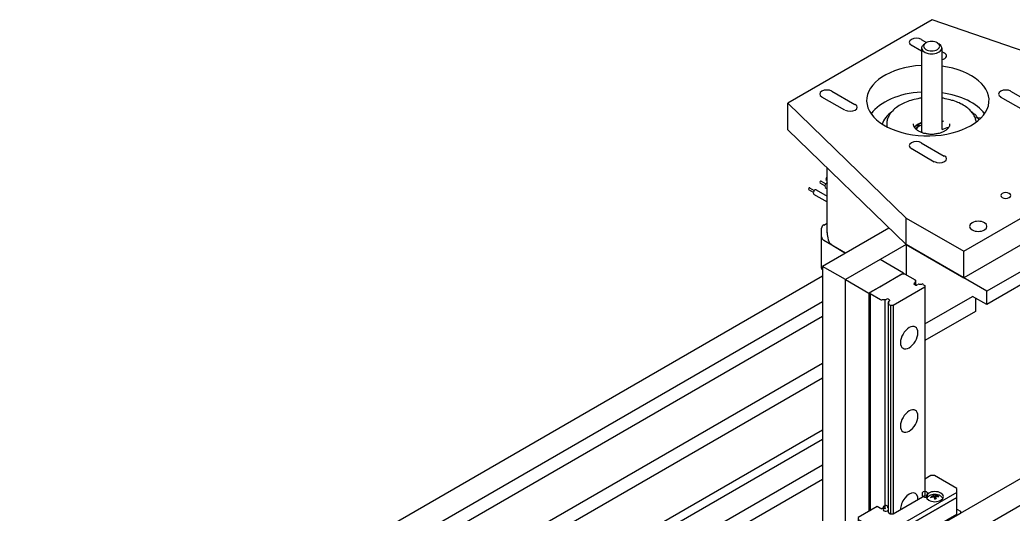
# Model space of a CAD drawing. Extents: x 23 to 317, y -101 to 289.
# Drawn here: x 110.6 to 168.2, y 140.2 to 168.9 of the extents above; entities that cross this region are included whole.
import ezdxf

# ---------------------------------------------------------------- set-up
doc = ezdxf.new("R2010")
doc.units = 0
doc.layers.get('0').update_dxf_attribs({"linetype": 'CONTINUOUS'})

msp = doc.modelspace()

# ---------------------------------------------------------------- linework, layer by layer
at = {"color": 7}
for points in [[(178.353326, 162.981859), (175.006314, 164.918023), (163.479386, 168.880404), (155.119361, 164.047499)], [(162.849007, 167.739719), (163.164197, 167.55961)], [(162.864016, 167.064313), (162.263655, 167.40952)], [(163.11917, 167.544601), (163.089151, 167.529592), (163.059133, 167.499574), (163.029115, 167.484565), (162.999097, 167.454547), (162.969079, 167.424529), (162.95407, 167.40952), (162.939061, 167.379502), (162.924052, 167.364493), (162.909043, 167.349484), (162.879025, 167.319466), (162.864016, 167.304457)], [(162.864016, 167.244421), (162.864016, 162.366489)], [(163.779566, 167.544601), (163.869621, 167.484565)], [(164.03472, 167.244421), (164.03472, 162.516579)], [(164.03472, 167.049304), (164.18481, 166.974259)], [(157.670895, 164.752923), (159.006698, 163.972454)], [(168.027119, 164.752923), (169.317895, 164.017481)], [(158.421346, 163.642256), (157.085543, 164.407716)], [(162.864016, 164.34768), (162.758953, 164.332671), (162.65389, 164.302653), (162.548827, 164.287644), (162.443764, 164.257626), (162.353709, 164.242617), (162.248646, 164.212599), (162.158592, 164.182581), (162.068538, 164.152563), (161.978484, 164.107536), (161.88843, 164.077517), (161.798376, 164.03249), (161.723331, 164.002472), (161.648285, 163.957445), (161.57324, 163.912418), (161.498195, 163.867391), (161.42315, 163.807355), (161.363114, 163.762328), (161.303078, 163.717301), (161.243042, 163.657265), (161.183006, 163.597229), (161.12297, 163.537193), (161.077943, 163.492166), (161.032916, 163.43213), (161.002898, 163.372094), (160.97288, 163.297048), (160.927852, 163.237012), (160.912843, 163.176976), (160.882825, 163.11694), (160.867816, 163.041895), (160.852807, 162.981859), (160.852807, 162.921823), (160.852807, 162.876796), (160.852807, 162.846778)], [(166.045929, 162.951841), (166.03092, 163.011877), (166.015911, 163.071913), (166.000902, 163.131949), (165.985892, 163.191985), (165.955874, 163.252021), (165.925856, 163.312057), (165.895838, 163.372094), (165.850811, 163.43213), (165.805784, 163.492166), (165.760757, 163.552202), (165.71573, 163.597229), (165.670703, 163.657265), (165.610667, 163.702292), (165.550631, 163.762328), (165.490595, 163.807355), (165.41555, 163.852382), (165.355514, 163.897409), (165.280469, 163.942436), (165.205423, 163.987463), (165.130378, 164.017481), (165.055333, 164.062508), (164.965279, 164.092527), (164.890234, 164.122545), (164.80018, 164.167572), (164.710126, 164.19759), (164.620072, 164.212599), (164.530017, 164.242617), (164.424954, 164.272635), (164.3349, 164.287644), (164.244846, 164.302653), (164.139783, 164.332671), (164.03472, 164.34768)], [(168.77757, 163.642256), (167.441768, 164.407716)], [(155.119361, 162.50157), (155.119361, 164.047499), (161.978484, 157.383494)], [(165.310487, 155.46234), (178.353326, 162.981859), (178.353326, 161.450939), (165.310487, 153.91641), (165.310487, 155.46234)], [(166.301082, 163.176976), (165.985892, 163.191985)], [(155.119361, 162.50157), (161.978484, 155.852574), (165.310487, 153.91641)], [(160.852807, 162.846778), (160.852807, 162.681679)], [(162.383727, 162.846778), (162.383727, 162.81676), (162.383727, 162.801751), (162.398737, 162.771733), (162.398737, 162.741715), (162.413746, 162.711697), (162.428755, 162.696688), (162.443764, 162.66667), (162.458773, 162.636651), (162.473782, 162.621642), (162.5038, 162.591624), (162.518809, 162.561606), (162.548827, 162.546597), (162.578845, 162.516579), (162.608863, 162.486561), (162.65389, 162.471552), (162.683908, 162.441534), (162.713926, 162.426525), (162.758953, 162.411516), (162.80398, 162.381498), (162.849007, 162.366489), (162.894034, 162.35148), (162.939061, 162.336471), (162.984088, 162.321462), (163.029115, 162.306453), (163.089151, 162.306453), (163.134179, 162.291444), (163.179206, 162.291444), (163.239242, 162.276435), (163.284269, 162.276435), (163.344305, 162.261426), (163.389332, 162.261426), (163.449368, 162.261426), (163.509404, 162.261426), (163.554431, 162.261426), (163.614467, 162.276435), (163.659494, 162.276435), (163.71953, 162.291444), (163.764557, 162.291444), (163.824593, 162.306453), (163.869621, 162.306453), (163.914648, 162.321462), (163.959675, 162.336471), (164.004702, 162.35148), (164.049729, 162.366489), (164.094756, 162.381498), (164.139783, 162.411516), (164.18481, 162.426525), (164.214828, 162.441534), (164.244846, 162.471552), (164.289873, 162.486561), (164.319891, 162.516579), (164.349909, 162.546597), (164.379927, 162.561606), (164.394936, 162.591624), (164.424954, 162.621642), (164.439963, 162.636651), (164.454972, 162.66667), (164.469981, 162.696688), (164.48499, 162.711697), (164.499999, 162.741715), (164.499999, 162.771733), (164.515008, 162.801751), (164.515008, 162.81676), (164.515008, 162.846778)], [(162.743944, 162.741715), (162.728935, 162.756724), (162.713926, 162.756724), (162.698917, 162.756724), (162.668899, 162.756724), (162.638881, 162.756724), (162.608863, 162.756724), (162.578845, 162.741715), (162.548827, 162.741715), (162.518809, 162.726706)], [(162.518809, 162.576615), (162.533818, 162.606633), (162.563836, 162.621642), (162.578845, 162.651661), (162.608863, 162.66667), (162.638881, 162.681679), (162.65389, 162.696688), (162.683908, 162.696688), (162.713926, 162.711697)], [(162.533818, 162.561606), (162.548827, 162.576615), (162.563836, 162.591624), (162.563836, 162.606633), (162.578845, 162.621642), (162.593854, 162.636651), (162.623872, 162.636651), (162.638881, 162.651661), (162.65389, 162.651661)], [(163.599458, 160.640452), (162.263655, 161.420921)], [(162.849007, 161.751119), (164.18481, 160.985659)], [(157.400733, 156.542989), (157.400733, 160.295244)], [(157.040516, 159.529784), (157.310678, 159.379694)], [(157.325687, 159.619838), (157.400733, 159.574811)], [(157.385724, 159.724901), (157.400733, 159.709892)], [(156.320083, 159.049495), (156.590245, 158.884396)], [(156.380119, 159.13955), (156.650282, 158.989459)], [(156.755345, 159.019477), (157.400733, 158.659261)], [(156.98048, 159.424721), (157.250642, 159.274631)], [(157.28066, 159.169568), (157.400733, 159.094523)], [(156.605254, 158.779333), (157.400733, 158.329062)], [(161.978484, 155.852574), (161.978484, 157.383494), (165.310487, 155.46234)], [(157.070534, 154.546789), (157.070534, 156.287836), (157.070534, 156.798142)], [(160.97288, 156.813151), (157.13057, 154.591816), (157.13057, 115.988615)], [(157.205615, 156.978251), (157.400733, 157.098323)], [(158.466373, 155.357276), (157.205615, 156.092718)], [(157.715922, 155.792538), (158.466373, 155.357276)], [(161.978484, 155.852574), (158.466373, 153.826356)], [(166.646289, 152.370481), (166.646289, 153.15095), (161.978484, 155.852574), (161.978484, 154.111528)], [(161.813385, 154.201582), (160.462573, 154.982051), (158.466373, 153.826356), (159.802176, 153.045887), (161.813385, 154.201582), (161.813385, 154.156555)], [(169.993301, 154.306645), (169.993301, 155.072105), (166.646289, 153.15095)], [(157.13057, 154.38169), (157.115561, 154.396699), (157.100552, 154.411708), (157.085543, 154.441726), (157.085543, 154.456735), (157.070534, 154.486753), (157.070534, 154.501762), (157.070534, 154.53178), (157.070534, 154.546789)], [(157.13057, 115.988615), (158.466373, 115.223155), (158.466373, 153.826356), (157.13057, 154.591816)], [(77.567751, 108.09387), (157.13057, 154.036483)], [(159.802176, 114.442685), (158.466373, 115.223155), (158.466373, 153.826356)], [(160.537618, 153.46614), (161.723331, 154.156555), (161.88843, 154.156555), (162.488791, 153.811347)], [(162.518809, 153.781329), (162.518809, 153.511167)], [(169.993301, 154.306645), (166.646289, 152.370481), (165.820793, 152.85077)], [(160.492591, 152.655653), (159.89223, 153.00086), (159.89223, 153.090914), (160.402537, 153.391095)], [(160.537618, 153.46614), (160.537618, 153.451131)], [(162.939061, 153.541185), (163.059133, 153.481149), (163.059133, 153.391095), (161.228033, 152.325454), (161.062934, 152.325454), (160.942861, 152.38549)], [(162.488791, 153.631239), (162.428755, 153.601221)], [(162.428755, 153.556194), (162.5038, 153.511167)], [(162.5038, 153.661257), (162.5038, 153.511167)], [(162.593854, 153.511167), (162.65389, 153.541185)], [(163.059133, 153.391095), (163.059133, 141.293824)], [(159.802176, 153.045887), (159.802176, 140.378274)], [(159.89223, 153.00086), (159.89223, 140.423301)], [(160.747744, 152.655653), (160.747744, 140.558382)], [(160.852807, 152.685671), (160.792771, 152.655653)], [(161.017907, 152.640644), (160.942861, 152.685671)], [(160.957871, 152.550589), (161.017907, 152.595617)], [(163.059133, 151.259814), (165.820793, 152.85077)], [(165.985892, 152.760716), (165.985892, 151.980247), (163.059133, 150.299236)], [(78.858526, 107.358428), (157.13057, 152.550589)], [(160.927852, 152.415508), (160.927852, 140.318237)], [(160.942861, 152.53558), (160.942861, 152.445526)], [(161.062934, 152.325454), (161.062934, 140.228183)], [(161.228033, 152.325454), (161.228033, 140.228183)], [(79.593968, 106.938175), (157.13057, 151.710084)], [(81.950385, 105.572354), (157.13057, 148.978442)], [(82.685827, 105.152102), (157.13057, 148.137937)], [(102.287608, 113.45209), (157.13057, 145.121124)], [(102.782906, 113.196937), (157.13057, 144.580799)], [(172.409753, 144.475736), (160.822789, 137.781713), (160.822789, 125.86455), (162.158592, 125.09909), (165.820793, 123.358044)], [(104.073681, 112.461495), (157.13057, 143.094906)], [(172.409753, 142.929807), (162.158592, 137.001244), (162.158592, 125.09909)], [(104.809123, 112.041242), (157.13057, 142.254401)], [(164.920252, 141.473932), (164.920252, 141.714076), (163.614467, 142.464527), (163.404341, 142.464527), (163.059133, 142.254401)], [(160.897834, 138.877371), (164.920252, 141.188761), (164.920252, 141.473932), (160.897834, 139.162543)], [(160.897834, 137.901785), (164.920252, 140.228183), (164.920252, 141.188761), (160.897834, 138.877371)], [(163.059133, 141.383878), (163.059133, 141.293824), (161.228033, 140.228183), (161.047925, 140.228183), (160.942861, 140.303228)], [(163.584449, 141.263806), (163.584449, 141.218779)], [(163.629476, 141.35386), (163.629476, 141.158743), (163.614467, 141.158743)], [(163.629476, 141.158743), (163.644485, 141.083698)], [(163.659494, 141.278815), (163.659494, 141.098707)], [(163.674503, 141.233788), (163.674503, 141.098707)], [(163.839603, 141.218779), (163.839603, 141.263806)], [(160.492591, 140.558382), (160.297474, 140.663445), (159.201815, 140.033066), (159.201815, 139.912994), (159.201815, 139.627822), (160.5076, 138.877371), (160.5076, 139.162543), (159.201815, 139.912994)], [(164.920252, 140.513355), (165.130378, 140.393283), (165.130378, 140.27321), (164.049729, 139.642832), (163.914648, 139.642832), (163.914648, 139.567786)]]:
    msp.add_lwpolyline(points, dxfattribs=at)
for points in [[(163.224233, 141.383878), (163.209224, 141.458923), (163.164197, 141.518959), (163.089151, 141.548977), (163.029115, 141.548977), (162.95407, 141.518959), (162.909043, 141.458923), (162.894034, 141.383878), (162.909043, 141.308833), (162.95407, 141.248797), (163.029115, 141.218779), (163.089151, 141.218779), (163.164197, 141.248797), (163.209224, 141.308833), (163.224233, 141.383878), (163.224233, 141.383878)], [(160.957871, 140.558382), (160.942861, 140.633427), (160.897834, 140.693463), (160.822789, 140.723481), (160.762753, 140.723481), (160.687708, 140.693463), (160.642681, 140.633427), (160.627672, 140.558382), (160.642681, 140.483337), (160.687708, 140.423301), (160.762753, 140.393283), (160.822789, 140.393283), (160.897834, 140.423301), (160.942861, 140.483337), (160.957871, 140.558382), (160.957871, 140.558382)]]:
    msp.add_lwpolyline(points, close=True, dxfattribs=at)
for points in [[(162.279485, 167.746623), (162.118299, 167.655773), (162.118299, 167.508475), (162.279485, 167.417625)], [(162.863195, 167.746623), (162.70201, 167.837487), (162.440672, 167.837487), (162.279485, 167.746623)], [(163.791174, 167.553322), (163.606553, 167.661777), (163.307192, 167.661777), (163.122571, 167.553322)], [(162.869974, 167.299683), (162.830548, 167.14247), (162.988749, 166.990851), (163.250026, 166.935443)], [(163.122571, 167.553322), (162.937933, 167.444881), (162.937933, 167.269096), (163.122571, 167.160656)], [(163.122571, 167.160656), (163.307192, 167.0522), (163.606553, 167.0522), (163.791174, 167.160656)], [(163.250026, 166.935443), (163.511303, 166.880036), (163.805054, 166.935811), (163.955712, 167.069435)], [(163.791174, 167.160656), (163.975812, 167.269096), (163.975812, 167.444881), (163.791174, 167.553322)], [(163.955712, 167.069435), (164.10637, 167.203059), (164.073224, 167.378423), (163.876085, 167.490717)], [(164.051323, 166.58367), (164.182949, 166.611328), (164.280581, 166.67482), (164.310452, 166.752186)], [(164.310452, 166.752186), (164.340323, 166.829552), (164.298331, 166.91017), (164.199, 166.966156)], [(162.862482, 166.24271), (161.027389, 166.131929), (159.645337, 165.228169), (159.682837, 164.163456)], [(166.742851, 163.904094), (167.013934, 164.957471), (165.841565, 165.955072), (164.045616, 166.199246)], [(157.086364, 164.744819), (156.925178, 164.653969), (156.925178, 164.50667), (157.086364, 164.415821)], [(157.670074, 164.744819), (157.508889, 164.835683), (157.24755, 164.835683), (157.086364, 164.744819)], [(162.862478, 164.69679), (161.55983, 164.618157), (160.438066, 164.131865), (159.944161, 163.431739)], [(167.457598, 164.744819), (167.296411, 164.653969), (167.296411, 164.50667), (167.457598, 164.415821)], [(168.041307, 164.744819), (167.880122, 164.835683), (167.618784, 164.835683), (167.457598, 164.744819)], [(159.682837, 164.163456), (159.720337, 163.098743), (161.164881, 162.228146), (163.006259, 162.1605)], [(166.519316, 163.431734), (166.085967, 164.046032), (165.164174, 164.50124), (164.045616, 164.653317)], [(158.437174, 163.650358), (158.598362, 163.559507), (158.8597, 163.559507), (159.020888, 163.650358)], [(159.020888, 163.650358), (159.182076, 163.74121), (159.182076, 163.888509), (159.020888, 163.979361)], [(161.138888, 163.550491), (160.860752, 163.340349), (160.671922, 163.095342), (160.587599, 162.835206)], [(163.006259, 162.1605), (164.847637, 162.092854), (166.471768, 162.850717), (166.742851, 163.904094)], [(166.210534, 163.084689), (166.108572, 163.252244), (165.961539, 163.409443), (165.774859, 163.550488)], [(164.135051, 163.008399), (164.105477, 162.999934), (164.076123, 162.991214), (164.046999, 162.982242)], [(162.868999, 162.939458), (162.686766, 162.869501), (162.546834, 162.768776), (162.468549, 162.651165)], [(162.86468, 162.77823), (162.725488, 162.718091), (162.616741, 162.637838), (162.549592, 162.545701)], [(162.57505, 162.741549), (162.567542, 162.741328), (162.560043, 162.740885), (162.552562, 162.740222)], [(162.868881, 162.882132), (162.775442, 162.859004), (162.686334, 162.830423), (162.602942, 162.796835)], [(162.780285, 162.740255), (162.774863, 162.743013), (162.769382, 162.745655), (162.763847, 162.748179)], [(162.909302, 162.404968), (162.897322, 162.395261), (162.885499, 162.385489), (162.873834, 162.375654)], [(164.437724, 162.644183), (164.298362, 162.604301), (164.165449, 162.557345), (164.040563, 162.503873)], [(162.863195, 161.758023), (162.70201, 161.848888), (162.440672, 161.848888), (162.279485, 161.758023)], [(162.279485, 161.758023), (162.118299, 161.667174), (162.118299, 161.519875), (162.279485, 161.429026)], [(163.615286, 160.663563), (163.776474, 160.572712), (164.037812, 160.572712), (164.199, 160.663563)], [(164.199, 160.663563), (164.360188, 160.754415), (164.360188, 160.901714), (164.199, 160.992566)], [(156.985507, 159.511022), (156.971001, 159.485896), (156.973791, 159.457128), (156.991738, 159.446767)], [(157.044267, 159.537756), (157.02632, 159.548117), (157.000012, 159.536148), (156.985507, 159.511022)], [(157.330714, 159.706139), (157.316209, 159.681013), (157.318999, 159.652245), (157.336946, 159.641884)], [(157.389474, 159.732873), (157.371527, 159.743234), (157.345219, 159.731265), (157.330714, 159.706139)], [(156.32511, 159.120787), (156.310604, 159.095661), (156.313394, 159.066894), (156.331341, 159.056533)], [(156.38387, 159.147522), (156.365923, 159.157882), (156.339615, 159.145913), (156.32511, 159.120787)], [(156.616313, 158.948182), (156.576941, 158.879983), (156.577032, 158.806219), (156.616516, 158.783425)], [(156.759093, 159.030395), (156.719609, 159.053189), (156.655684, 159.016381), (156.616313, 158.948182)], [(157.282798, 159.321472), (157.252248, 159.257464), (157.256146, 159.194313), (157.291921, 159.173659)], [(157.412916, 159.427159), (157.368941, 159.430633), (157.313349, 159.385479), (157.282798, 159.321472)], [(167.542492, 158.818837), (167.42821, 158.751431), (167.42821, 158.642136), (167.542492, 158.57473)], [(167.956413, 158.818837), (167.842115, 158.886242), (167.65679, 158.886242), (167.542492, 158.818837)], [(167.542492, 158.57473), (167.65679, 158.507325), (167.842115, 158.507325), (167.956413, 158.57473)], [(167.956413, 158.57473), (168.070695, 158.642136), (168.070695, 158.751431), (167.956413, 158.818837)], [(166.514037, 157.117669), (166.317674, 157.231948), (165.999318, 157.231948), (165.802955, 157.117669)], [(157.209016, 157.00198), (157.12034, 156.949914), (157.070534, 156.879281), (157.070534, 156.805647)], [(165.802955, 157.117669), (165.606607, 157.003376), (165.606607, 156.818044), (165.802955, 156.703751)], [(165.802955, 156.703751), (165.999318, 156.589472), (166.317674, 156.589472), (166.514037, 156.703751)], [(166.514037, 156.703751), (166.710385, 156.818044), (166.710385, 157.003376), (166.514037, 157.117669)], [(157.070534, 156.29534), (157.070534, 156.221706), (157.12034, 156.151073), (157.209016, 156.099007)], [(157.400733, 156.550494), (157.400733, 156.410158), (157.415424, 156.269951), (157.444727, 156.130636)], [(157.452574, 156.124364), (157.477818, 156.002727), (157.572156, 155.889543), (157.720512, 155.802903)], [(162.525366, 153.774683), (162.501989, 153.743013), (162.497476, 153.707877), (162.512514, 153.674617)], [(162.514729, 153.774335), (162.523445, 153.789196), (162.517905, 153.806373), (162.500965, 153.817012)], [(160.409131, 153.406782), (160.444206, 153.403776), (160.479594, 153.410854), (160.504648, 153.425886)], [(160.504648, 153.425886), (160.529701, 153.440918), (160.541497, 153.46215), (160.536487, 153.483196)], [(162.441045, 153.602827), (162.423536, 153.587923), (162.42488, 153.565932), (162.444141, 153.552175)], [(162.491509, 153.644642), (162.5024, 153.653912), (162.506362, 153.666366), (162.502151, 153.678088)], [(162.519186, 153.507148), (162.538446, 153.49339), (162.569233, 153.492431), (162.590099, 153.504937)], [(162.718064, 153.555261), (162.702042, 153.557862), (162.68524, 153.554959), (162.672654, 153.547415)], [(162.719928, 153.560113), (162.776331, 153.552837), (162.835329, 153.55574), (162.888683, 153.568417)], [(162.954767, 153.559423), (162.939755, 153.570794), (162.916447, 153.574328), (162.896263, 153.568293)], [(160.507981, 152.65163), (160.523049, 152.640869), (160.545753, 152.637672), (160.565422, 152.643555)], [(160.754723, 152.649871), (160.695627, 152.659215), (160.632743, 152.657189), (160.575891, 152.644109)], [(160.757198, 152.656823), (160.773614, 152.653822), (160.791042, 152.656673), (160.804028, 152.664433)], [(160.942484, 152.68969), (160.923224, 152.703447), (160.892437, 152.704407), (160.871571, 152.691901)], [(161.020625, 152.59401), (161.038134, 152.608914), (161.03679, 152.630905), (161.017529, 152.644663)], [(160.936345, 152.437219), (160.958671, 152.467498), (160.963782, 152.500978), (160.950965, 152.532985)], [(160.946936, 152.437496), (160.938699, 152.423448), (160.943169, 152.407238), (160.958252, 152.396477)], [(160.970167, 152.567204), (160.9596, 152.558214), (160.95554, 152.546207), (160.959175, 152.53477)], [(162.150371, 151.039336), (161.871576, 150.878806), (161.645889, 150.487874), (161.646285, 150.166166)], [(162.655891, 150.747496), (162.655495, 151.069205), (162.429166, 151.199866), (162.150371, 151.039336)], [(162.151804, 149.874326), (162.430599, 150.034856), (162.656286, 150.425788), (162.655891, 150.747496)], [(161.646285, 150.166166), (161.64668, 149.844457), (161.873009, 149.713796), (162.151804, 149.874326)], [(162.655891, 145.914592), (162.655495, 146.2363), (162.429166, 146.366961), (162.150371, 146.206431)], [(162.150371, 146.206431), (161.871576, 146.045901), (161.645889, 145.654969), (161.646285, 145.333261)], [(162.151804, 145.041421), (162.430599, 145.201952), (162.656286, 145.592883), (162.655891, 145.914592)], [(161.646285, 145.333261), (161.64668, 145.011552), (161.873009, 144.880891), (162.151804, 145.041421)], [(161.890814, 141.156054), (161.731118, 140.953397), (161.637365, 140.696019), (161.646953, 140.486589)], [(162.410132, 141.455078), (162.250163, 141.473672), (162.050511, 141.358712), (161.890814, 141.156054)], [(162.655294, 141.067192), (162.664354, 141.287359), (162.570101, 141.436483), (162.410132, 141.455078)], [(163.281446, 141.448245), (163.085089, 141.333948), (163.085089, 141.148636), (163.281446, 141.034339)], [(163.312967, 141.291753), (163.235944, 141.247476), (163.188996, 141.188866), (163.180568, 141.126488)], [(163.992516, 141.448245), (163.796159, 141.562542), (163.477802, 141.562542), (163.281446, 141.448245)], [(163.956434, 141.283113), (163.758831, 141.397444), (163.515194, 141.397455), (163.31758, 141.283144)], [(163.417909, 141.171571), (163.41222, 141.189322), (163.406517, 141.205493), (163.400844, 141.219965)], [(163.578011, 141.283094), (163.517565, 141.272608), (163.458059, 141.254819), (163.401362, 141.230284)], [(163.608029, 141.238067), (163.547583, 141.227581), (163.488077, 141.209791), (163.43138, 141.185257)], [(163.586313, 141.274893), (163.573189, 141.30636), (163.560214, 141.329994), (163.547796, 141.345052)], [(163.63319, 141.368006), (163.605306, 141.366306), (163.57732, 141.362948), (163.54944, 141.357956)], [(163.642348, 141.093853), (163.630155, 141.144181), (163.617316, 141.189126), (163.604235, 141.227279)], [(163.676367, 141.289902), (163.663243, 141.321369), (163.650268, 141.345003), (163.63785, 141.360061)], [(163.723244, 141.112853), (163.69536, 141.111153), (163.667374, 141.107795), (163.639494, 141.102802)], [(163.837681, 141.281515), (163.780807, 141.292714), (163.721194, 141.296517), (163.660715, 141.292804)], [(163.867699, 141.236488), (163.810825, 141.247687), (163.751212, 141.25149), (163.690733, 141.247777)], [(163.732402, 141.108862), (163.720209, 141.15919), (163.70737, 141.204135), (163.694289, 141.242288)], [(163.86818, 141.231608), (163.86249, 141.249358), (163.856788, 141.265529), (163.851114, 141.280001)], [(164.09339, 141.126487), (164.084972, 141.188868), (164.03802, 141.247476), (163.960987, 141.29176)], [(163.992516, 141.034339), (164.188872, 141.148636), (164.188872, 141.333948), (163.992516, 141.448245)], [(160.507981, 140.554359), (160.523049, 140.543598), (160.545738, 140.540401), (160.565409, 140.54627)], [(160.749219, 140.553436), (160.690655, 140.561965), (160.628786, 140.559413), (160.573011, 140.546165)], [(160.742189, 140.559552), (160.758605, 140.556551), (160.776033, 140.559402), (160.789019, 140.567162)], [(160.936862, 140.610911), (160.917933, 140.621054), (160.891846, 140.620905), (160.873147, 140.610547)], [(163.281446, 141.034339), (163.477802, 140.920042), (163.796159, 140.920042), (163.992516, 141.034339)], [(160.944958, 140.336233), (160.939593, 140.323085), (160.944688, 140.308887), (160.958252, 140.299206)]]:
    msp.add_open_spline(points, degree=3, dxfattribs=at)

doc.saveas('drawing.dxf')
